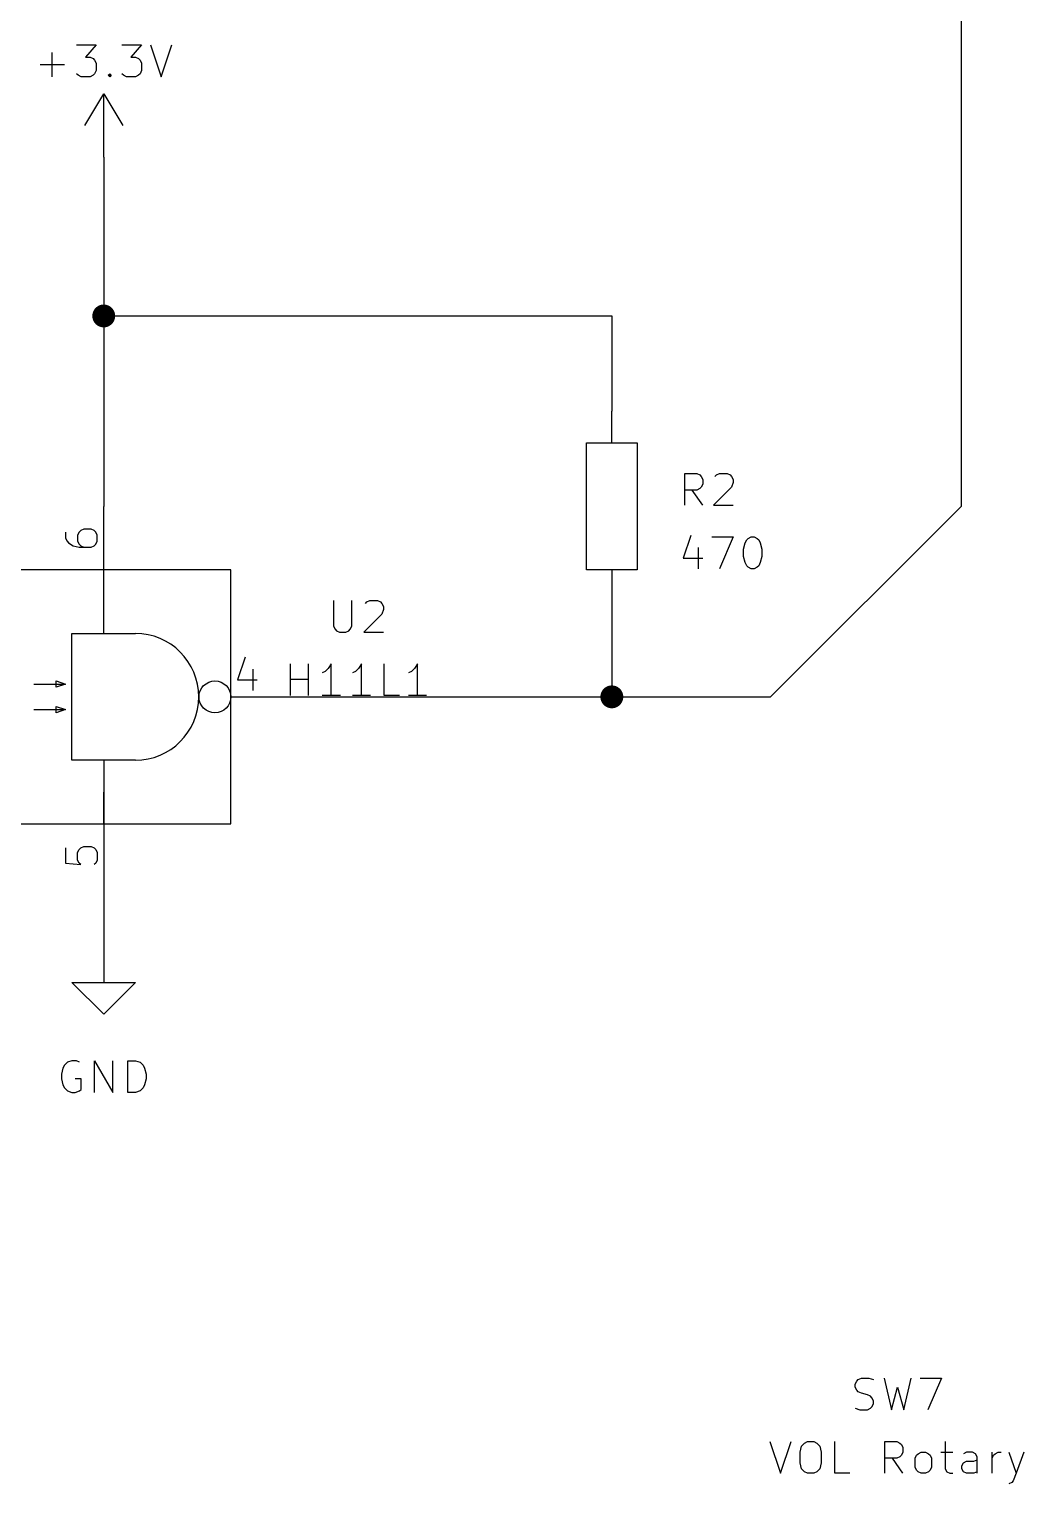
# Model space of a CAD drawing. Extents: x 0.4 to 11.3, y -7.9 to -0.4.
# Drawn here: x 2.633 to 4.199, y -4.74 to -2.448 of the extents above; entities that cross this region are included whole.
import ezdxf

# ---------------------------------------------------------------- set-up
doc = ezdxf.new("R2010")
doc.units = 0
doc.header["$MEASUREMENT"] = 0
for name, color, linetype in [('CYAN2', 4, 'CONTINUOUS'), ('GREEN3', 91, 'CONTINUOUS'), ('LYELLOW', 51, 'CONTINUOUS'), ('RED2', 1, 'CONTINUOUS'), ('RED3', 11, 'CONTINUOUS')]:
    doc.layers.add(name, color=color, linetype=linetype)

msp = doc.modelspace()

# ---------------------------------------------------------------- linework, layer by layer
at = {"layer": 'CYAN2', "linetype": 'CONTINUOUS'}
for p, q in [((2.70714, -2.47313), (2.73809, -2.47313)), ((2.73809, -2.47313), (2.72143, -2.49218)), ((2.77857, -2.47313), (2.80952, -2.47313)), ((2.80952, -2.47313), (2.79285, -2.49218)), ((2.82381, -2.47313), (2.84047, -2.52313)), ((2.84047, -2.52313), (2.85714, -2.47313)), ((2.66904, -2.52313), (2.66904, -2.48504)), ((2.72143, -2.49218), (2.72857, -2.49218)), ((2.72857, -2.49218), (2.73333, -2.49456)), ((2.73333, -2.49456), (2.73571, -2.49694)), ((2.73571, -2.49694), (2.73809, -2.5017)), ((2.79285, -2.49218), (2.8, -2.49218)), ((2.8, -2.49218), (2.80476, -2.49456)), ((2.80476, -2.49456), (2.80714, -2.49694)), ((2.80714, -2.49694), (2.80952, -2.5017)), ((2.65, -2.50408), (2.68809, -2.50408)), ((2.70952, -2.52075), (2.70714, -2.51837)), ((2.71428, -2.52313), (2.70952, -2.52075)), ((2.73333, -2.52075), (2.72857, -2.52313)), ((2.73571, -2.51837), (2.73333, -2.52075)), ((2.73809, -2.51361), (2.73571, -2.51837)), ((2.73809, -2.5017), (2.73809, -2.51361)), ((2.75714, -2.52075), (2.75952, -2.51837)), ((2.75952, -2.52313), (2.75714, -2.52075)), ((2.75952, -2.51837), (2.7619, -2.52075)), ((2.75952, -2.51837), (2.75952, -2.52313)), ((2.7619, -2.52075), (2.75952, -2.52313)), ((2.78095, -2.52075), (2.77857, -2.51837)), ((2.78571, -2.52313), (2.78095, -2.52075)), ((2.80476, -2.52075), (2.8, -2.52313)), ((2.80714, -2.51837), (2.80476, -2.52075)), ((2.80952, -2.51361), (2.80714, -2.51837)), ((2.80952, -2.5017), (2.80952, -2.51361)), ((2.72857, -2.52313), (2.71428, -2.52313)), ((2.8, -2.52313), (2.78571, -2.52313)), ((3.66472, -3.19813), (3.66472, -3.14813)), ((3.66472, -3.14813), (3.68376, -3.14813)), ((3.68376, -3.14813), (3.68853, -3.15051)), ((3.68853, -3.15051), (3.69091, -3.15289)), ((3.69091, -3.15289), (3.69329, -3.15765)), ((3.69329, -3.15765), (3.69329, -3.1648)), ((3.71234, -3.15289), (3.71472, -3.15051)), ((3.71472, -3.15051), (3.71948, -3.14813)), ((3.71948, -3.14813), (3.73139, -3.14813)), ((3.73139, -3.14813), (3.73615, -3.15051)), ((3.73615, -3.15051), (3.73853, -3.15289)), ((3.73853, -3.15289), (3.74091, -3.15765)), ((3.74091, -3.16242), (3.73853, -3.16956)), ((3.74091, -3.15765), (3.74091, -3.16242)), ((3.68376, -3.17432), (3.66472, -3.17432)), ((3.69329, -3.19813), (3.67662, -3.17432)), ((3.68853, -3.17194), (3.68376, -3.17432)), ((3.69091, -3.16956), (3.68853, -3.17194)), ((3.69329, -3.1648), (3.69091, -3.16956)), ((3.73853, -3.16956), (3.70996, -3.19813)), ((3.70996, -3.19813), (3.74091, -3.19813)), ((3.67424, -3.24575), (3.66234, -3.28146)), ((3.70757, -3.24813), (3.74091, -3.24813)), ((3.74091, -3.24813), (3.71948, -3.29813)), ((3.75995, -3.25765), (3.76233, -3.25289)), ((3.76233, -3.25289), (3.76472, -3.25051)), ((3.76472, -3.25051), (3.76948, -3.24813)), ((3.76948, -3.24813), (3.77424, -3.24813)), ((3.77424, -3.24813), (3.779, -3.25051)), ((3.779, -3.25051), (3.78138, -3.25289)), ((3.78138, -3.25289), (3.78376, -3.25765)), ((3.68615, -3.2648), (3.68615, -3.29813)), ((3.75757, -3.26718), (3.75995, -3.25765)), ((3.75757, -3.27908), (3.75757, -3.26718)), ((3.78376, -3.25765), (3.78615, -3.26718)), ((3.78615, -3.26718), (3.78615, -3.27908)), ((3.66234, -3.28146), (3.69329, -3.28146)), ((3.75995, -3.28861), (3.75757, -3.27908)), ((3.76233, -3.29337), (3.75995, -3.28861)), ((3.76472, -3.29575), (3.76233, -3.29337)), ((3.76948, -3.29813), (3.76472, -3.29575)), ((3.77424, -3.29813), (3.76948, -3.29813)), ((3.779, -3.29575), (3.77424, -3.29813)), ((3.78138, -3.29337), (3.779, -3.29575)), ((3.78376, -3.28861), (3.78138, -3.29337)), ((3.78615, -3.27908), (3.78376, -3.28861)), ((3.1119, -3.34813), (3.1119, -3.38861)), ((3.1119, -3.34813), (3.1119, -3.38861)), ((3.14047, -3.38861), (3.14047, -3.34813)), ((3.14047, -3.38861), (3.14047, -3.34813)), ((3.16191, -3.3529), (3.16428, -3.35052)), ((3.16191, -3.3529), (3.16428, -3.35052)), ((3.16428, -3.35052), (3.16905, -3.34813)), ((3.16428, -3.35052), (3.16905, -3.34813)), ((3.16905, -3.34813), (3.18095, -3.34813)), ((3.16905, -3.34813), (3.18095, -3.34813)), ((3.18095, -3.34813), (3.18571, -3.35052)), ((3.18095, -3.34813), (3.18571, -3.35052)), ((3.18571, -3.35052), (3.18809, -3.3529)), ((3.18571, -3.35052), (3.18809, -3.3529)), ((3.18809, -3.3529), (3.19048, -3.35766)), ((3.18809, -3.3529), (3.19048, -3.35766)), ((3.19048, -3.36242), (3.18809, -3.36956)), ((3.19048, -3.36242), (3.18809, -3.36956)), ((3.19048, -3.35766), (3.19048, -3.36242)), ((3.19048, -3.35766), (3.19048, -3.36242)), ((3.1119, -3.38861), (3.11428, -3.39337)), ((3.1119, -3.38861), (3.11428, -3.39337)), ((3.13809, -3.39337), (3.14047, -3.38861)), ((3.13809, -3.39337), (3.14047, -3.38861)), ((3.18809, -3.36956), (3.15952, -3.39813)), ((3.18809, -3.36956), (3.15952, -3.39813)), ((3.11428, -3.39337), (3.11667, -3.39576)), ((3.11428, -3.39337), (3.11667, -3.39576)), ((3.11667, -3.39576), (3.12143, -3.39813)), ((3.11667, -3.39576), (3.12143, -3.39813)), ((3.12143, -3.39813), (3.13095, -3.39813)), ((3.12143, -3.39813), (3.13095, -3.39813)), ((3.13095, -3.39813), (3.13571, -3.39576)), ((3.13095, -3.39813), (3.13571, -3.39576)), ((3.13571, -3.39576), (3.13809, -3.39337)), ((3.13571, -3.39576), (3.13809, -3.39337)), ((3.15952, -3.39813), (3.19048, -3.39813)), ((3.15952, -3.39813), (3.19048, -3.39813)), ((3.04405, -3.49813), (3.04405, -3.44813)), ((3.04405, -3.49813), (3.04405, -3.44813)), ((3.07262, -3.49813), (3.07262, -3.44813)), ((3.07262, -3.49813), (3.07262, -3.44813)), ((3.09881, -3.46004), (3.09405, -3.46242)), ((3.09881, -3.46004), (3.09405, -3.46242)), ((3.10357, -3.45528), (3.09881, -3.46004)), ((3.10357, -3.45528), (3.09881, -3.46004)), ((3.10833, -3.44813), (3.10357, -3.45528)), ((3.10833, -3.44813), (3.10357, -3.45528)), ((3.10833, -3.49813), (3.10833, -3.44813)), ((3.10833, -3.49813), (3.10833, -3.44813)), ((3.14643, -3.46004), (3.14167, -3.46242)), ((3.14643, -3.46004), (3.14167, -3.46242)), ((3.15119, -3.45528), (3.14643, -3.46004)), ((3.15119, -3.45528), (3.14643, -3.46004)), ((3.15595, -3.44813), (3.15119, -3.45528)), ((3.15595, -3.44813), (3.15119, -3.45528)), ((3.15595, -3.49813), (3.15595, -3.44813)), ((3.15595, -3.49813), (3.15595, -3.44813)), ((3.19167, -3.49813), (3.19167, -3.44813)), ((3.19167, -3.49813), (3.19167, -3.44813)), ((3.23452, -3.46004), (3.22976, -3.46242)), ((3.23452, -3.46004), (3.22976, -3.46242)), ((3.23929, -3.45528), (3.23452, -3.46004)), ((3.23929, -3.45528), (3.23452, -3.46004)), ((3.24405, -3.44813), (3.23929, -3.45528)), ((3.24405, -3.44813), (3.23929, -3.45528)), ((3.24405, -3.49813), (3.24405, -3.44813)), ((3.24405, -3.49813), (3.24405, -3.44813)), ((3.04405, -3.47194), (3.07262, -3.47194)), ((3.04405, -3.47194), (3.07262, -3.47194)), ((3.12262, -3.49813), (3.09405, -3.49813)), ((3.12262, -3.49813), (3.09405, -3.49813)), ((3.17024, -3.49813), (3.14167, -3.49813)), ((3.17024, -3.49813), (3.14167, -3.49813)), ((3.21548, -3.49813), (3.19167, -3.49813)), ((3.21548, -3.49813), (3.19167, -3.49813)), ((3.25833, -3.49813), (3.22976, -3.49813)), ((3.25833, -3.49813), (3.22976, -3.49813)), ((2.69286, -4.07551), (2.68809, -4.08028)), ((2.7, -4.07313), (2.69286, -4.07551)), ((2.70714, -4.07313), (2.7, -4.07313)), ((2.71191, -4.07551), (2.70714, -4.07313)), ((2.73571, -4.12313), (2.73571, -4.07313)), ((2.73571, -4.07313), (2.76428, -4.12313)), ((2.76428, -4.12313), (2.76428, -4.07313)), ((2.78809, -4.12313), (2.78809, -4.07313)), ((2.78809, -4.07313), (2.8, -4.07313)), ((2.8, -4.07313), (2.80714, -4.07551)), ((2.80714, -4.07551), (2.81191, -4.08028)), ((2.68571, -4.08504), (2.68333, -4.09456)), ((2.68333, -4.09456), (2.68333, -4.1017)), ((2.68333, -4.1017), (2.68571, -4.11122)), ((2.68809, -4.08028), (2.68571, -4.08504)), ((2.71428, -4.1017), (2.70476, -4.1017)), ((2.71428, -4.11837), (2.71428, -4.1017)), ((2.81191, -4.08028), (2.81429, -4.08504)), ((2.81429, -4.08504), (2.81667, -4.09456)), ((2.81667, -4.1017), (2.81429, -4.11122)), ((2.81667, -4.09456), (2.81667, -4.1017)), ((2.68571, -4.11122), (2.68809, -4.11599)), ((2.68809, -4.11599), (2.69286, -4.12075)), ((2.69286, -4.12075), (2.7, -4.12313)), ((2.7, -4.12313), (2.70476, -4.12313)), ((2.70476, -4.12313), (2.71191, -4.12075)), ((2.71191, -4.12075), (2.71428, -4.11837)), ((2.8, -4.12313), (2.78809, -4.12313)), ((2.80714, -4.12075), (2.8, -4.12313)), ((2.81191, -4.11599), (2.80714, -4.12075)), ((2.81429, -4.11122), (2.81191, -4.11599)), ((3.93333, -4.58265), (3.93571, -4.57789)), ((3.93333, -4.58742), (3.93333, -4.58265)), ((3.93571, -4.57789), (3.93809, -4.57551)), ((3.93809, -4.57551), (3.94286, -4.57313)), ((3.94286, -4.57313), (3.95476, -4.57313)), ((3.95476, -4.57313), (3.96191, -4.57551)), ((3.97857, -4.57313), (3.99048, -4.62313)), ((4.00952, -4.62313), (4.02143, -4.57313)), ((4.03571, -4.57313), (4.06904, -4.57313)), ((4.06904, -4.57313), (4.04762, -4.62313)), ((3.93571, -4.59218), (3.93333, -4.58742)), ((3.93809, -4.59456), (3.93571, -4.59218)), ((3.94286, -4.59694), (3.93809, -4.59456)), ((3.95238, -4.59932), (3.94286, -4.59694)), ((3.95714, -4.6017), (3.95238, -4.59932)), ((3.95952, -4.60408), (3.95714, -4.6017)), ((3.96191, -4.60885), (3.95952, -4.60408)), ((3.99048, -4.62313), (4, -4.58742)), ((4, -4.58742), (4.00952, -4.62313)), ((3.93333, -4.62075), (3.94048, -4.62313)), ((3.94048, -4.62313), (3.95238, -4.62313)), ((3.95238, -4.62313), (3.95714, -4.62075)), ((3.95714, -4.62075), (3.95952, -4.61837)), ((3.95952, -4.61837), (3.96191, -4.61361)), ((3.96191, -4.61361), (3.96191, -4.60885)), ((3.79881, -4.67313), (3.81548, -4.72313)), ((3.81548, -4.72313), (3.83215, -4.67313)), ((3.85357, -4.67551), (3.85833, -4.67313)), ((3.85833, -4.67313), (3.86786, -4.67313)), ((3.86786, -4.67313), (3.87262, -4.67551)), ((3.90119, -4.72313), (3.90119, -4.67313)), ((3.97976, -4.72313), (3.97976, -4.67313)), ((3.97976, -4.67313), (3.99881, -4.67313)), ((3.99881, -4.67313), (4.00357, -4.67551)), ((4.075, -4.67313), (4.075, -4.71599)), ((3.84643, -4.6898), (3.84881, -4.68028)), ((3.84643, -4.70646), (3.84643, -4.6898)), ((3.84881, -4.68028), (3.85357, -4.67551)), ((3.87262, -4.67551), (3.87738, -4.68028)), ((3.87738, -4.68028), (3.87976, -4.6898)), ((3.87976, -4.6898), (3.87976, -4.70646)), ((4.00357, -4.69694), (3.99881, -4.69932)), ((4.00357, -4.67551), (4.00596, -4.67789)), ((4.00596, -4.69456), (4.00357, -4.69694)), ((4.00596, -4.67789), (4.00833, -4.68265)), ((4.00833, -4.6898), (4.00596, -4.69456)), ((4.00833, -4.68265), (4.00833, -4.6898)), ((4.02739, -4.69932), (4.02976, -4.69456)), ((4.02976, -4.69456), (4.03215, -4.69218)), ((4.03215, -4.69218), (4.03691, -4.6898)), ((4.03691, -4.6898), (4.04405, -4.6898)), ((4.04405, -4.6898), (4.04881, -4.69218)), ((4.04881, -4.69218), (4.05119, -4.69456)), ((4.05119, -4.69456), (4.05357, -4.69932)), ((4.06786, -4.6898), (4.08691, -4.6898)), ((4.10833, -4.6898), (4.10357, -4.69218)), ((4.11786, -4.6898), (4.10833, -4.6898)), ((4.12262, -4.69218), (4.11786, -4.6898)), ((4.125, -4.69694), (4.12262, -4.69218)), ((4.125, -4.72313), (4.125, -4.69694)), ((4.14881, -4.72313), (4.14881, -4.6898)), ((4.14881, -4.69932), (4.15119, -4.69456)), ((4.15119, -4.69456), (4.15357, -4.69218)), ((4.15357, -4.69218), (4.15833, -4.6898)), ((4.15833, -4.6898), (4.16309, -4.6898)), ((4.175, -4.6898), (4.18691, -4.72313)), ((4.19881, -4.6898), (4.18691, -4.72313)), ((3.84881, -4.71599), (3.84643, -4.70646)), ((3.85357, -4.72075), (3.84881, -4.71599)), ((3.85833, -4.72313), (3.85357, -4.72075)), ((3.87262, -4.72075), (3.86786, -4.72313)), ((3.87738, -4.71599), (3.87262, -4.72075)), ((3.87976, -4.70646), (3.87738, -4.71599)), ((3.99881, -4.69932), (3.97976, -4.69932)), ((4.00833, -4.72313), (3.99167, -4.69932)), ((4.02739, -4.71361), (4.02739, -4.69932)), ((4.02976, -4.71837), (4.02739, -4.71361)), ((4.03215, -4.72075), (4.02976, -4.71837)), ((4.03691, -4.72313), (4.03215, -4.72075)), ((4.04881, -4.72075), (4.04405, -4.72313)), ((4.05119, -4.71837), (4.04881, -4.72075)), ((4.05357, -4.71361), (4.05119, -4.71837)), ((4.05357, -4.69932), (4.05357, -4.71361)), ((4.075, -4.71599), (4.07738, -4.72075)), ((4.07738, -4.72075), (4.08215, -4.72313)), ((4.10119, -4.71122), (4.10357, -4.70646)), ((4.10119, -4.71599), (4.10119, -4.71122)), ((4.10357, -4.72075), (4.10119, -4.71599)), ((4.10357, -4.70646), (4.10833, -4.70408)), ((4.10833, -4.72313), (4.10357, -4.72075)), ((4.10833, -4.70408), (4.12024, -4.70408)), ((4.12024, -4.70408), (4.125, -4.7017)), ((4.125, -4.72075), (4.12024, -4.72313)), ((3.86786, -4.72313), (3.85833, -4.72313)), ((3.925, -4.72313), (3.90119, -4.72313)), ((4.04405, -4.72313), (4.03691, -4.72313)), ((4.08215, -4.72313), (4.08691, -4.72313)), ((4.12024, -4.72313), (4.10833, -4.72313)), ((4.17976, -4.73742), (4.175, -4.7398)), ((4.18214, -4.73504), (4.17976, -4.73742)), ((4.18691, -4.72313), (4.18214, -4.73504))]:
    msp.add_line(p, q, dxfattribs=at)
at = {"layer": 'GREEN3', "linetype": 'CONTINUOUS'}
for p, q in [((4.1, -1.65), (4.1, -3.2)), ((2.75, -2.65), (2.75, -2.9)), ((2.75, -2.9), (2.75, -3.2)), ((2.75, -2.9), (3.55, -2.9)), ((3.55, -2.9), (3.55, -3.05)), ((3.8, -3.5), (4.1, -3.2)), ((3.55, -3.35), (3.55, -3.5)), ((3.05, -3.5), (3.55, -3.5)), ((3.55, -3.5), (3.8, -3.5)), ((2.75, -3.8), (2.75, -3.9))]:
    msp.add_line(p, q, dxfattribs=at)
at = {"layer": 'GREEN3', "const_width": 0.018}
for points in [[(2.741, -2.9, 1), (2.759, -2.9, 1)], [(3.541, -3.5, 1), (3.559, -3.5, 1)]]:
    msp.add_lwpolyline(points, format="xyb", close=True, dxfattribs=at)
at = {"layer": 'LYELLOW', "linetype": 'CONTINUOUS'}
for p, q in [((2.95, -3.3), (2.55, -3.3)), ((2.95, -3.7), (2.95, -3.3)), ((2.55, -3.7), (2.95, -3.7))]:
    msp.add_line(p, q, dxfattribs=at)
at = {"layer": 'RED2', "linetype": 'CONTINUOUS'}
for p, q in [((2.72, -2.6), (2.75, -2.55)), ((2.75, -2.65), (2.75, -2.55)), ((2.75, -2.55), (2.78, -2.6)), ((3.55, -3.1), (3.55, -3.05)), ((3.51, -3.3), (3.51, -3.1)), ((3.51, -3.1), (3.59, -3.1)), ((3.59, -3.1), (3.59, -3.3)), ((2.75, -3.3), (2.75, -3.2)), ((2.75, -3.3), (2.75, -3.2)), ((2.95, -3.3), (2.55, -3.3)), ((2.75, -3.4), (2.75, -3.3)), ((2.95, -3.7), (2.95, -3.3)), ((3.59, -3.3), (3.51, -3.3)), ((3.55, -3.3), (3.55, -3.35)), ((2.7, -3.6), (2.7, -3.4)), ((2.7, -3.4), (2.8, -3.4)), ((2.64, -3.48), (2.69, -3.48)), ((2.675, -3.485), (2.675, -3.475)), ((2.675, -3.475), (2.69, -3.48)), ((2.69, -3.48), (2.675, -3.485)), ((2.95, -3.5), (3.05, -3.5)), ((2.95, -3.5), (3.05, -3.5)), ((2.64, -3.52), (2.69, -3.52)), ((2.675, -3.525), (2.675, -3.515)), ((2.675, -3.515), (2.69, -3.52)), ((2.69, -3.52), (2.675, -3.525)), ((2.8, -3.6), (2.7, -3.6)), ((2.75, -3.6), (2.75, -3.7)), ((2.75, -3.7), (2.75, -3.65)), ((2.55, -3.7), (2.95, -3.7)), ((2.75, -3.7), (2.75, -3.8)), ((2.75, -3.7), (2.75, -3.8)), ((2.75, -3.9), (2.75, -3.95)), ((2.75, -4), (2.7, -3.95)), ((2.7, -3.95), (2.75, -3.95)), ((2.75, -3.95), (2.8, -3.95)), ((2.8, -3.95), (2.75, -4))]:
    msp.add_line(p, q, dxfattribs=at)
at = {"layer": 'RED2'}
msp.add_circle((2.925, -3.5), 0.025, dxfattribs=at)
msp.add_circle((2.925, -3.5), 0.025, dxfattribs=at)
msp.add_arc((2.79957, -3.5), 0.1, -89.7519, 89.7519, dxfattribs=at)
at = {"layer": 'RED3', "linetype": 'CONTINUOUS'}
for p, q in [((2.68988, -3.24047), (2.68988, -3.25)), ((2.68988, -3.24047), (2.68988, -3.25)), ((2.68988, -3.25), (2.69226, -3.25476)), ((2.68988, -3.25), (2.69226, -3.25476)), ((2.71131, -3.24047), (2.70893, -3.24523)), ((2.71131, -3.24047), (2.70893, -3.24523)), ((2.70893, -3.24523), (2.70893, -3.25476)), ((2.70893, -3.24523), (2.70893, -3.25476)), ((2.71369, -3.23809), (2.71131, -3.24047)), ((2.71369, -3.23809), (2.71131, -3.24047)), ((2.71845, -3.23571), (2.71369, -3.23809)), ((2.71845, -3.23571), (2.71369, -3.23809)), ((2.73035, -3.23571), (2.71845, -3.23571)), ((2.73035, -3.23571), (2.71845, -3.23571)), ((2.73512, -3.23809), (2.73035, -3.23571)), ((2.73512, -3.23809), (2.73035, -3.23571)), ((2.7375, -3.24047), (2.73512, -3.23809)), ((2.7375, -3.24047), (2.73512, -3.23809)), ((2.73988, -3.24523), (2.7375, -3.24047)), ((2.73988, -3.24523), (2.7375, -3.24047)), ((2.73988, -3.25476), (2.73988, -3.24523)), ((2.73988, -3.25476), (2.73988, -3.24523)), ((2.69226, -3.25476), (2.69464, -3.25714)), ((2.69226, -3.25476), (2.69464, -3.25714)), ((2.69464, -3.25714), (2.70178, -3.2619)), ((2.69464, -3.25714), (2.70178, -3.2619)), ((2.70178, -3.2619), (2.71131, -3.26428)), ((2.70178, -3.2619), (2.71131, -3.26428)), ((2.70893, -3.25476), (2.71131, -3.25952)), ((2.70893, -3.25476), (2.71131, -3.25952)), ((2.71131, -3.25952), (2.71369, -3.2619)), ((2.71131, -3.25952), (2.71369, -3.2619)), ((2.71131, -3.26428), (2.73035, -3.26428)), ((2.71131, -3.26428), (2.73035, -3.26428)), ((2.71369, -3.2619), (2.71845, -3.26428)), ((2.71369, -3.2619), (2.71845, -3.26428)), ((2.73035, -3.26428), (2.73512, -3.2619)), ((2.73035, -3.26428), (2.73512, -3.2619)), ((2.73512, -3.2619), (2.7375, -3.25952)), ((2.73512, -3.2619), (2.7375, -3.25952)), ((2.7375, -3.25952), (2.73988, -3.25476)), ((2.7375, -3.25952), (2.73988, -3.25476)), ((2.97262, -3.4375), (2.96072, -3.47321)), ((2.97262, -3.4375), (2.96072, -3.47321)), ((2.98452, -3.45655), (2.98452, -3.48988)), ((2.98452, -3.45655), (2.98452, -3.48988)), ((2.96072, -3.47321), (2.99167, -3.47321)), ((2.96072, -3.47321), (2.99167, -3.47321)), ((2.68988, -3.73809), (2.68988, -3.7619)), ((2.68988, -3.73809), (2.68988, -3.7619)), ((2.70893, -3.74523), (2.71131, -3.74047)), ((2.70893, -3.74523), (2.71131, -3.74047)), ((2.70893, -3.75714), (2.70893, -3.74523)), ((2.70893, -3.75714), (2.70893, -3.74523)), ((2.71131, -3.7619), (2.70893, -3.75714)), ((2.71131, -3.7619), (2.70893, -3.75714)), ((2.71131, -3.74047), (2.71369, -3.73809)), ((2.71131, -3.74047), (2.71369, -3.73809)), ((2.71369, -3.73809), (2.71845, -3.73571)), ((2.71369, -3.73809), (2.71845, -3.73571)), ((2.71845, -3.73571), (2.73035, -3.73571)), ((2.71845, -3.73571), (2.73035, -3.73571)), ((2.73035, -3.73571), (2.73512, -3.73809)), ((2.73035, -3.73571), (2.73512, -3.73809)), ((2.73512, -3.73809), (2.7375, -3.74047)), ((2.73512, -3.73809), (2.7375, -3.74047)), ((2.7375, -3.74047), (2.73988, -3.74523)), ((2.7375, -3.74047), (2.73988, -3.74523)), ((2.73988, -3.75714), (2.7375, -3.7619)), ((2.73988, -3.75714), (2.7375, -3.7619)), ((2.73988, -3.74523), (2.73988, -3.75714)), ((2.73988, -3.74523), (2.73988, -3.75714)), ((2.68988, -3.7619), (2.71369, -3.76428)), ((2.68988, -3.7619), (2.71369, -3.76428)), ((2.71369, -3.76428), (2.71131, -3.7619)), ((2.71369, -3.76428), (2.71131, -3.7619)), ((2.7375, -3.7619), (2.73512, -3.76428)), ((2.7375, -3.7619), (2.73512, -3.76428))]:
    msp.add_line(p, q, dxfattribs=at)

doc.saveas('drawing.dxf')
